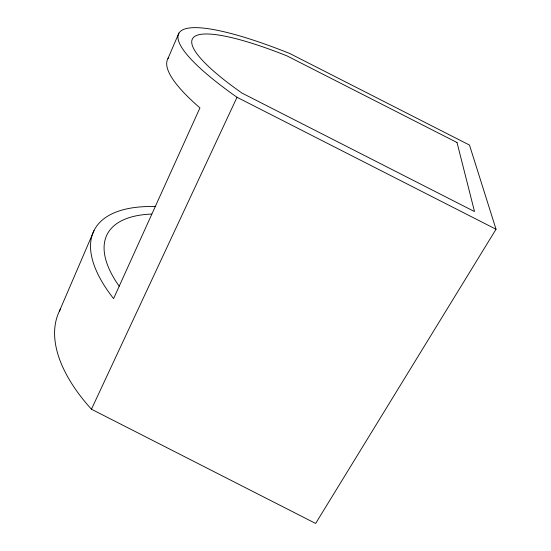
<?xml version="1.0" encoding="UTF-8"?>
<svg xmlns="http://www.w3.org/2000/svg" width="551" height="551" viewBox="0 0 551 551"><rect width="100%" height="100%" fill="white"/><g stroke="black" fill="none" stroke-linecap="round" stroke-linejoin="round"><path stroke-width="0.83" d="M59.425 311.095L94.056 230.504M167.938 58.585L178.923 33.026M91.445 409.221L237.02 97.279A198.346 37.206 27.3 0 1 289.757 53.488L469.493 145.071L496.031 229.257L315.633 523.45L91.445 409.221A175.094 89.503 28.1 0 1 60.617 308.808M237.02 97.279L496.031 229.257M168.771 57.359A196.204 42.641 27.4 0 0 199.944 107.886L113.589 298.614A181.816 75.893 27.8 0 1 155.795 206.577M119.202 286.203A155.547 64.736 27.4 0 1 151.766 214.064M457.027 142.53L286.906 55.851A169.543 31.682 27.2 0 0 242.041 93.112L474.514 211.563L457.027 142.53"/></g></svg>
